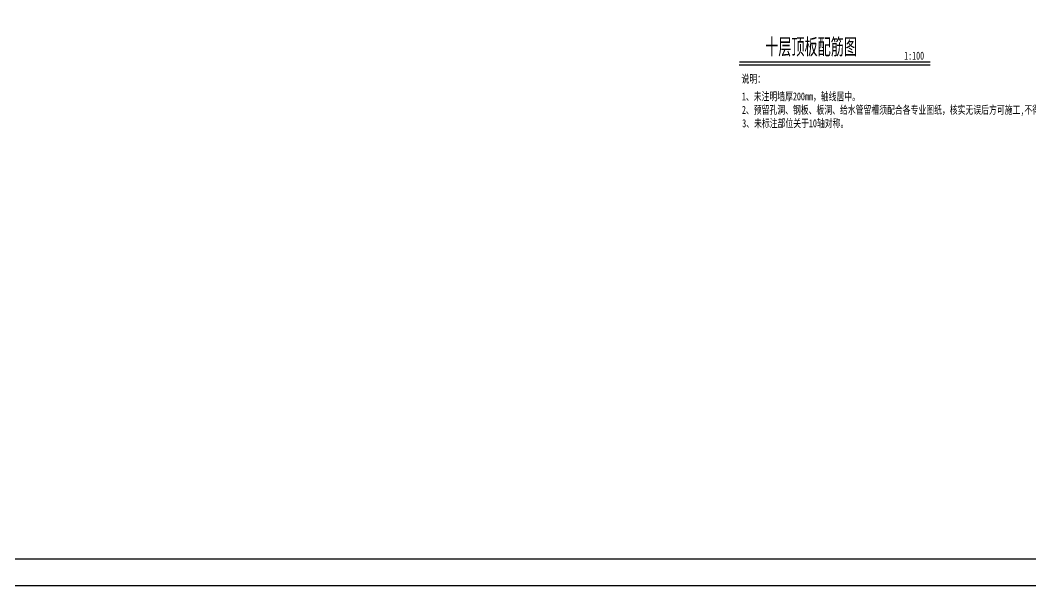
# Model space of a CAD drawing. Extents: x -3200779283 to -8106663, y 659664 to 1123462.
# Drawn here: x -8177288 to -8139401, y 976378 to 997562 of the extents above; entities that cross this region are included whole.
import ezdxf
from ezdxf.enums import TextEntityAlignment as Align

# ---------------------------------------------------------------- set-up
doc = ezdxf.new("R2010")
doc.units = 0
doc.header["$LTSCALE"] = 1000
doc.header["$MEASUREMENT"] = 0
for name, color, linetype in [('3#4#5#$0$BORDER', 7, 'Continuous'), ('3#4#5#模板$0$BORDER', 7, 'Continuous'), ('NUM', 7, 'Continuous'), ('S-ANNO-DIMS', 3, 'Continuous'), ('S-ANNO-TEXT', 7, 'Continuous')]:
    doc.layers.add(name, color=color, linetype=linetype)
doc.styles.add('宋体', font='', dxfattribs={"width": 0.8})
doc.styles.add('楷体', font='', dxfattribs={"width": 0.6})
doc.styles.get('宋体').set_extended_font_data('SimSun')
doc.styles.get('楷体').set_extended_font_data('KaiTi_GB2312')

# ---------------------------------------------------------------- blocks, each defined once
blk = doc.blocks.new('A$C635F6008')
at = {"layer": 'NUM', "style": '楷体', "width": 0.7}
for s, p in [('说明：', (161, 2800)), ('   1、未注明墙厚200mm，轴线居中。', (-273, 2141)), ('2、预留孔洞、钢板、板洞、给水管留槽须配合各专业图纸，核实无误后方可施工,不得后凿。', (177, 1636))]:
    blk.add_text(s, height=300, dxfattribs=at).set_placement(p, align=Align.BOTTOM_LEFT)

msp = doc.modelspace()

# ---------------------------------------------------------------- linework, layer by layer
at = {"layer": '3#4#5#$0$BORDER'}
msp.add_lwpolyline([(-8190763, 976378), (-8190763, 1035778), (-8106663, 1035778), (-8106663, 976378)], close=True, dxfattribs=at)
at = {"layer": '3#4#5#$0$BORDER', "const_width": 50}
msp.add_lwpolyline([(-8188263, 977378), (-8188263, 1034778), (-8107663, 1034778), (-8107663, 977378)], close=True, dxfattribs=at)
at = {"layer": '3#4#5#模板$0$BORDER'}
msp.add_lwpolyline([(-8190763, 976378), (-8190763, 1035778), (-8106663, 1035778), (-8106663, 976378)], close=True, dxfattribs=at)
at = {"layer": '3#4#5#模板$0$BORDER', "const_width": 50}
msp.add_lwpolyline([(-8188263, 977378), (-8188263, 1034778), (-8107663, 1034778), (-8107663, 977378)], close=True, dxfattribs=at)
at = {"layer": 'NUM', "const_width": 50}
msp.add_lwpolyline([(-8150329, 995995), (-8143167, 995995)], dxfattribs=at)
at = {"layer": 'NUM'}
msp.add_lwpolyline([(-8150329, 995895), (-8143167, 995895)], dxfattribs=at)

# ---------------------------------------------------------------- block references
at = {"layer": 'S-ANNO-DIMS'}
msp.add_blockref('A$C635F6008', (-8150408, 992328), dxfattribs=at)

# ---------------------------------------------------------------- texts
at = {"layer": 'NUM', "style": '楷体'}
for s, height, width, p in [('十层顶板配筋图', 600, 0.6, (-8149355, 996091)), ('3、未标注部位关于10轴对称。', 300, 0.7, (-8150220, 993462))]:
    msp.add_text(s, height=height, dxfattribs=dict(at, width=width)).set_placement(p, align=Align.BOTTOM_LEFT)
at = {"layer": 'S-ANNO-TEXT', "linetype": 'Continuous', "style": '宋体', "width": 0.7}
msp.add_text('1:100', height=300, dxfattribs=at).set_placement((-8144150, 995995), align=Align.BOTTOM_LEFT)

doc.saveas('drawing.dxf')
